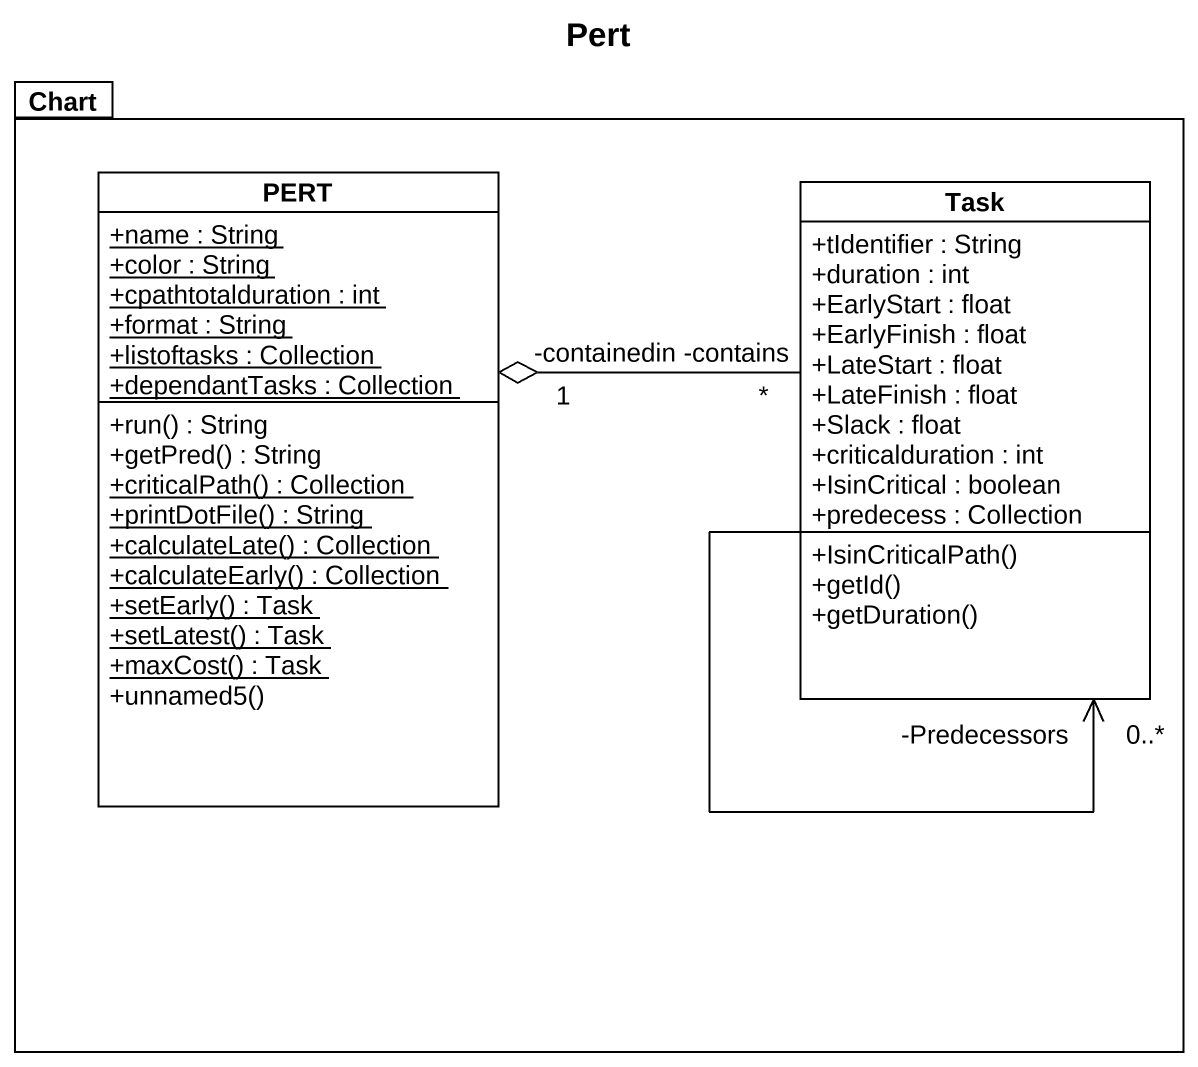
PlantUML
@startuml
title Pert
hide circle
hide empty members
skinparam classAttributeIconSize 0
package Chart {
  class PERT {
    {static} +name : String
    {static} +color : String
    {static} +cpathtotalduration : int
    {static} +format : String
    {static} +listoftasks : Collection
    {static} +dependantTasks : Collection
    +run() : String
    +getPred() : String
    {static} +criticalPath() : Collection
    {static} +printDotFile() : String
    {static} +calculateLate() : Collection
    {static} +calculateEarly() : Collection
    {static} +setEarly() : Task
    {static} +setLatest() : Task
    {static} +maxCost() : Task
    +unnamed5()
  }
  class Task {
    +tIdentifier : String
    +duration : int
    +EarlyStart : float
    +EarlyFinish : float
    +LateStart : float
    +LateFinish : float
    +Slack : float
    +criticalduration : int
    +IsinCritical : boolean
    +predecess : Collection
    +IsinCriticalPath()
    +getId()
    +getDuration()
  }
}
PERT "-containedin\n1" o-right- "*\n-contains" Task
Task --> "-Predecessors\n0..*" Task
@enduml
